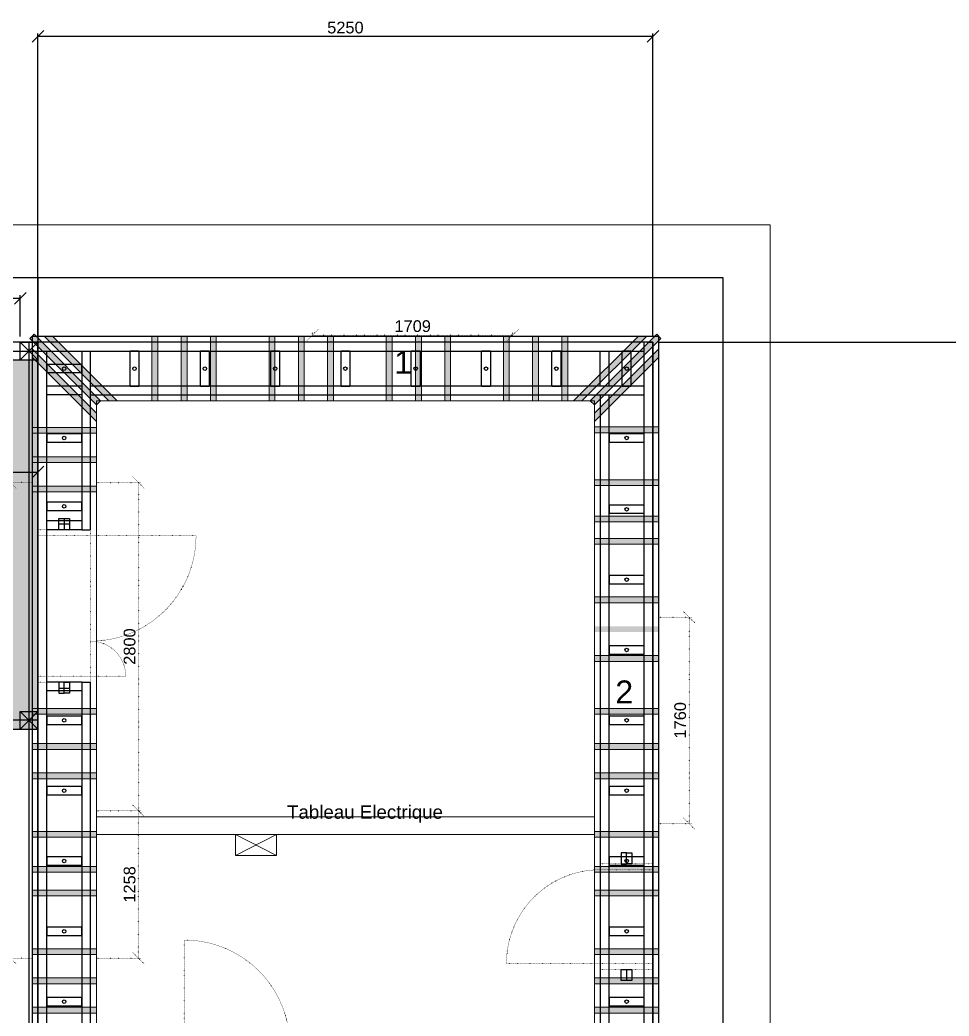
# Model space of a CAD drawing. Header units: millimetres. Extents: x 44442 to 107248, y 19612 to 59719.
# Drawn here: x 50289 to 58220, y 36177 to 44674 of the extents above; entities that cross this region are included whole.
import ezdxf

# ---------------------------------------------------------------- set-up
doc = ezdxf.new("R2010")
doc.units = ezdxf.units.MM
doc.linetypes.add('DOT2', pattern=[3.175, 0, -3.175])
doc.layers.get('Defpoints').update_dxf_attribs({"true_color": 0xffffff})
for name, color, linetype, lineweight, true_color in [('Amenagement_interieur ... MusiqueInner', 7, 'Continuous', 0, 0xffffff), ('Carport', 7, 'Continuous', 25, 0xffffff), ('Carport ... Fosse Meca Auto ... Chape', 7, 'Continuous', 25, 0xa0a0a4), ('Carport ... Fosse Meca Auto ... Cotes Fosse Meca', 7, 'Continuous', 25, 0x000000), ('Cotes', 7, 'Continuous', 25, 0x000000), ('Cotes ... Calepinage_OSB_Lisses', 30, 'DOT2', 25, 0xff7f00), ('Fondations ... Decaissement', 9, 'Continuous', 0, 0x808080), ('Lisse_basse ... Entretoises_broches', 6, 'Continuous', 25, 0xff00ff), ('Lisse_basse ... Madrier', 1, 'Continuous', 25, 0xff0000), ('Menuiseries ... Précadres', 7, 'Continuous', 25, 0x008080), ('Sangles ... Sangles_Definitives', 131, 'Continuous', 0, 0xaaffff), ('Sangles ... Sangles_Temporaires', 5, 'Continuous', 0, 0x0000ff), ('SAS ... vue_en_plan', 7, 'Continuous', 25, 0x000000), ('Toiture_vegetale ... Emprise_au_sol', 3, 'Continuous', 25, 0x00ff00)]:
    doc.layers.add(name, color=color, linetype=linetype, lineweight=lineweight, true_color=true_color)
doc.styles.add('QCADDimTextStyle', font='')
doc.styles.add('textstyle92', font='')
doc.styles.add('textstyle94', font='')
doc.styles.add('textstyle97', font='')
doc.styles.get('QCADDimTextStyle').set_extended_font_data('Arial')
doc.styles.get('textstyle92').set_extended_font_data('Arial')
doc.styles.get('textstyle94').set_extended_font_data('Arial')
doc.styles.get('textstyle97').set_extended_font_data('Liberation Sans')
doc.dimstyles.new('QCADDimStyle', dxfattribs={"dimtxt": 20, "dimasz": 10, "dimexe": 5, "dimexo": 10, "dimgap": 5, "dimtad": 1, "dimtoh": 1, "dimdec": 4, "dimzin": 0, "dimdsep": 46, "dimtxsty": 'QCADDimTextStyle', "dimcen": 0.09, "dimadec": 0, "dimazin": 0, "dimtfac": 1, "dimtdec": 4, "dimtofl": 0, "dimtmove": 0, "dimatfit": 3, "dimfxl": 1, "dimtolj": 1, "dimtzin": 0, "dimarcsym": 0})

# ---------------------------------------------------------------- blocks, each defined once
blk = doc.blocks.new('*D110')
at = {"layer": 'Cotes', "color": 0, "lineweight": -2}
for p, q in [((55742, 41925), (59025, 41925)), ((59050, 41875), (58950, 41975)), ((59000, 35475), (59000, 41925)), ((58950, 35525), (59050, 35425)), ((55742, 35475), (59025, 35475))]:
    blk.add_line(p, q, dxfattribs=at)
at = {"layer": 'Defpoints', "color": 0}
for p in [(55692, 41925), (59000, 41925), (55692, 35475)]:
    blk.add_point(p, dxfattribs=at)
at = {"layer": 'Cotes', "color": 0, "insert": (58925, 38700), "char_height": 100, "attachment_point": 5, "rotation": 90, "style": 'QCADDimTextStyle'}
blk.add_mtext('\\A1;6450', dxfattribs=at)
blk = doc.blocks.new('*D111')
at = {"layer": 'Cotes', "color": 0, "lineweight": -2}
for p, q in [((50492, 44583.7), (50392, 44483.7)), ((50442, 41975), (50442, 44558.7)), ((55692, 44533.7), (50442, 44533.7)), ((55642, 44483.7), (55742, 44583.7)), ((55692, 41975), (55692, 44558.7))]:
    blk.add_line(p, q, dxfattribs=at)
at = {"layer": 'Defpoints', "color": 0}
for p in [(50442, 44533.7), (50442, 41925), (55692, 41925)]:
    blk.add_point(p, dxfattribs=at)
at = {"layer": 'Cotes', "color": 0, "insert": (53067, 44608.7), "char_height": 100, "attachment_point": 5, "style": 'QCADDimTextStyle'}
blk.add_mtext('\\A1;5250', dxfattribs=at)
blk = doc.blocks.new('*D112')
at = {"layer": 'Cotes ... Calepinage_OSB_Lisses', "color": 0, "lineweight": -2}
for p, q in [((50256.8, 40679), (50156.8, 40779)), ((50392, 40729), (50181.8, 40729)), ((50206.8, 40729), (50206.8, 36671)), ((50156.8, 36721), (50256.8, 36621)), ((50392, 36671), (50181.8, 36671))]:
    blk.add_line(p, q, dxfattribs=at)
at = {"layer": 'Defpoints', "color": 0}
for p in [(50442, 40729), (50206.8, 36671), (50442, 36671)]:
    blk.add_point(p, dxfattribs=at)
at = {"layer": 'Cotes ... Calepinage_OSB_Lisses', "color": 0, "insert": (50131.8, 38700), "char_height": 100, "attachment_point": 5, "rotation": 90, "style": 'QCADDimTextStyle'}
blk.add_mtext('\\A1;4058', dxfattribs=at)
blk = doc.blocks.new('*D114')
at = {"layer": 'Cotes ... Calepinage_OSB_Lisses', "color": 0, "lineweight": -2}
for p, q in [((56050, 39530), (55950, 39630)), ((55742, 39580), (56025, 39580)), ((56000, 39580), (56000, 37820)), ((55742, 37820), (56025, 37820)), ((55950, 37870), (56050, 37770))]:
    blk.add_line(p, q, dxfattribs=at)
at = {"layer": 'Defpoints', "color": 0}
for p in [(55692, 39580), (55692, 37820), (56000, 37820)]:
    blk.add_point(p, dxfattribs=at)
at = {"layer": 'Cotes ... Calepinage_OSB_Lisses', "color": 0, "insert": (55925, 38700), "char_height": 100, "attachment_point": 5, "rotation": 90, "style": 'QCADDimTextStyle'}
blk.add_mtext('\\A1;1760', dxfattribs=at)
blk = doc.blocks.new('*D115')
at = {"layer": 'Cotes ... Calepinage_OSB_Lisses', "color": 0, "lineweight": -2}
for p, q in [((52837, 42036.5), (52737, 41936.5)), ((52787, 41975), (52787, 42011.5)), ((54496, 41986.5), (52787, 41986.5)), ((54446, 41936.5), (54546, 42036.5)), ((54496, 41975), (54496, 42011.5))]:
    blk.add_line(p, q, dxfattribs=at)
at = {"layer": 'Defpoints', "color": 0}
for p in [(52787, 41986.5), (52787, 41925), (54496, 41925)]:
    blk.add_point(p, dxfattribs=at)
at = {"layer": 'Cotes ... Calepinage_OSB_Lisses', "color": 0, "insert": (53641.5, 42061.5), "char_height": 100, "attachment_point": 5, "style": 'QCADDimTextStyle'}
blk.add_mtext('\\A1;1709', dxfattribs=at)
blk = doc.blocks.new('entretoise_lisse_basse')
at = {"layer": 'Lisse_basse ... Entretoises_broches'}
for p, q in [((0, 25), (0, 325)), ((75, 325), (0, 325)), ((75, 325), (75, 25)), ((0, 25), (75, 25))]:
    blk.add_line(p, q, dxfattribs=at)
blk.add_circle((37.5, 175), 15, dxfattribs=at)
blk = doc.blocks.new('*D116')
at = {"layer": 'Cotes ... Calepinage_OSB_Lisses', "color": 0, "lineweight": -2}
for p, q in [((50942, 40729), (51325, 40729)), ((51350, 40679), (51250, 40779)), ((51300, 40729), (51300, 37929)), ((50942, 37929), (51325, 37929)), ((51250, 37979), (51350, 37879))]:
    blk.add_line(p, q, dxfattribs=at)
at = {"layer": 'Defpoints', "color": 0}
for p in [(50892, 40729), (50892, 37929), (51300, 37929)]:
    blk.add_point(p, dxfattribs=at)
at = {"layer": 'Cotes ... Calepinage_OSB_Lisses', "color": 0, "insert": (51225, 39329), "char_height": 100, "attachment_point": 5, "rotation": 90, "style": 'QCADDimTextStyle'}
blk.add_mtext('\\A1;2800', dxfattribs=at)
blk = doc.blocks.new('*D117')
at = {"layer": 'Cotes ... Calepinage_OSB_Lisses', "color": 0, "lineweight": -2}
for p, q in [((50942, 37929), (51325, 37929)), ((51350, 37879), (51250, 37979)), ((51300, 36671), (51300, 37929)), ((51250, 36721), (51350, 36621)), ((50942, 36671), (51325, 36671))]:
    blk.add_line(p, q, dxfattribs=at)
at = {"layer": 'Defpoints', "color": 0}
for p in [(50892, 37929), (51300, 37929), (50892, 36671)]:
    blk.add_point(p, dxfattribs=at)
at = {"layer": 'Cotes ... Calepinage_OSB_Lisses', "color": 0, "insert": (51225, 37300), "char_height": 100, "attachment_point": 5, "rotation": 90, "style": 'QCADDimTextStyle'}
blk.add_mtext('\\A1;1258', dxfattribs=at)
blk = doc.blocks.new('Poteau Carport')
at = {"layer": 'Carport'}
for p, q in [((0, 0), (150, 0)), ((0, -150), (0, 0)), ((0, 0), (150, -150)), ((150, 0), (0, -150)), ((150, -150), (150, 0)), ((0, -150), (150, -150))]:
    blk.add_line(p, q, dxfattribs=at)
blk = doc.blocks.new('*D126')
at = {"layer": 'Carport', "color": 0, "lineweight": -2}
for p, q in [((45242, 42350), (45142, 42250)), ((45192, 41975), (45192, 42325)), ((50242, 42250), (50342, 42350)), ((50292, 41975), (50292, 42325)), ((45192, 42300), (50292, 42300))]:
    blk.add_line(p, q, dxfattribs=at)
at = {"layer": 'Defpoints', "color": 0}
for p in [(50292, 42300), (45192, 41925), (50292, 41925)]:
    blk.add_point(p, dxfattribs=at)
at = {"layer": 'Carport', "color": 0, "insert": (47742, 42375), "char_height": 100, "attachment_point": 5, "style": 'QCADDimTextStyle'}
blk.add_mtext('\\A1;5100', dxfattribs=at)
blk = doc.blocks.new('*D127')
at = {"layer": 'Carport ... Fosse Meca Auto ... Cotes Fosse Meca', "color": 0, "lineweight": -2}
for p, q in [((49692, 40867.4), (49592, 40767.4)), ((49642, 40700), (49642, 40842.4)), ((49642, 40817.4), (50442, 40817.4)), ((50392, 40767.4), (50492, 40867.4)), ((50442, 40700), (50442, 40842.4))]:
    blk.add_line(p, q, dxfattribs=at)
at = {"layer": 'Defpoints', "color": 0}
for p in [(50442, 40817.4), (49642, 40650), (50442, 40650)]:
    blk.add_point(p, dxfattribs=at)
at = {"layer": 'Carport ... Fosse Meca Auto ... Cotes Fosse Meca', "color": 0, "insert": (50042, 40892.4), "char_height": 100, "attachment_point": 5, "style": 'QCADDimTextStyle'}
blk.add_mtext('\\A1;800', dxfattribs=at)

msp = doc.modelspace()

# ---------------------------------------------------------------- hatches: boundary and pattern name
at = {"layer": 'Carport ... Fosse Meca Auto ... Chape'}
h = msp.add_hatch(dxfattribs=at)
h.set_pattern_fill('AR-CONC', color=256, scale=0.2, style=0)
h.set_pattern_definition([(50, (0, 0), (36.436934, -3.187817), [3.81, -41.91]), (355, (0, 0), (-7.048565, 38.211329), [3.048, -33.528]), (100.451, (3.036, -0.266), (29.3885, 35.023338), [3.238, -35.618]), (46.1842, (0, 10.16), (54.215808, -8.408466), [5.715, -62.865]), (96.6356, (4.52, 9.46), (47.480847, 49.48511), [4.857, -53.427]), (351.184, (0, 10.16), (47.48092, 49.485024), [4.572, -50.292]), (21, (5.08, 7.62), (30.322976, -20.453104), [3.81, -41.91]), (326, (5.08, 7.62), (12.360406, 36.837593), [3.048, -33.528]), (71.4514, (7.607, 5.916), (42.683298, 16.384572), [3.238, -35.618]), (37.5, (0, 0), (0.6177207, 16.9110078), [0, -33.1216, 0, -34.036, 0, -33.655]), (7.5, (0, 0), (13.3639325, 20.036115), [0, -19.4056, 0, -32.3596, 0, -12.827]), (-32.5, (-11.328, 0), (27.118119, -1.1457488), [0, -12.7, 0, -39.624, 0, -52.578]), (-42.5, (-16.408, 0), (29.625836, 5.085298), [0, -16.51, 0, -26.3144, 0, -37.338])])
h.paths.add_polyline_path([(50441.97884, 41775.04948), (50441.97884, 38625.04948), (44991.97884, 38625.04948), (44991.97884, 41775.04948)], flags=0)
h.paths.add_polyline_path([(46716.7972, 39650.04948), (49641.97884, 39650.04948), (49641.97884, 40650.04948), (46716.7972, 40650.04948)], flags=0)
at = {"layer": 'Sangles ... Sangles_Definitives'}
h = msp.add_hatch(color=256, dxfattribs=at)
h.paths.add_polyline_path([(55635.91282, 41975.04948), (55085.91282, 41425.04948), (55015.20215, 41425.04948), (55565.20215, 41975.04948)], flags=0)
h.paths.add_polyline_path([(55741.97884, 41798.27279), (55191.97884, 41248.27279), (55191.97884, 41318.98346), (55741.97884, 41868.98346)], flags=0)
h.paths.add_polyline_path([(51118.75554, 41425.04948), (51048.04486, 41425.04948), (50498.04486, 41975.04948), (50568.75554, 41975.04948)], flags=0)
h.paths.add_polyline_path([(50941.97884, 41318.98346), (50391.97884, 41868.98346), (50391.97884, 41798.27279), (50941.97884, 41248.27279)], flags=0)
h = msp.add_hatch(color=256, dxfattribs=at)
h.paths.add_polyline_path([(54965.20215, 41975.04948), (54915.20215, 41975.04948), (54915.20215, 41425.04948), (54965.20215, 41425.04948)], flags=0)
h.paths.add_polyline_path([(54465.20215, 41975.04948), (54415.20215, 41975.04948), (54415.20215, 41425.04948), (54465.20215, 41425.04948)], flags=0)
h.paths.add_polyline_path([(53965.20215, 41975.04948), (53915.20215, 41975.04948), (53915.20215, 41425.04948), (53965.20215, 41425.04948)], flags=0)
h.paths.add_polyline_path([(53465.20215, 41975.04948), (53415.20215, 41975.04948), (53415.20215, 41425.04948), (53465.20215, 41425.04948)], flags=0)
h.paths.add_polyline_path([(52965.20215, 41975.04948), (52915.20215, 41975.04948), (52915.20215, 41425.04948), (52965.20215, 41425.04948)], flags=0)
h.paths.add_polyline_path([(52465.20215, 41975.04948), (52415.20215, 41975.04948), (52415.20215, 41425.04948), (52465.20215, 41425.04948)], flags=0)
h.paths.add_polyline_path([(51965.20215, 41975.04948), (51915.20215, 41975.04948), (51915.20215, 41425.04948), (51965.20215, 41425.04948)], flags=0)
h.paths.add_polyline_path([(51465.20215, 41975.04948), (51415.20215, 41975.04948), (51415.20215, 41425.04948), (51465.20215, 41425.04948)], flags=0)
h = msp.add_hatch(color=256, dxfattribs=at)
h.paths.add_polyline_path([(50941.97884, 41198.27279), (50391.97884, 41198.27279), (50391.97884, 41148.27279), (50941.97884, 41148.27279)], flags=0)
h.paths.add_polyline_path([(50941.97884, 40698.27279), (50391.97884, 40698.27279), (50391.97884, 40648.27279), (50941.97884, 40648.27279)], flags=0)
h = msp.add_hatch(color=256, dxfattribs=at)
h.paths.add_polyline_path([(55741.97884, 39201.82618), (55191.97884, 39201.82618), (55191.97884, 39251.82618), (55741.97884, 39251.82618)], flags=0)
h.paths.add_polyline_path([(55741.97884, 39701.82618), (55191.97884, 39701.82618), (55191.97884, 39751.82618), (55741.97884, 39751.82618)], flags=0)
h.paths.add_polyline_path([(55741.97884, 40201.82618), (55191.97884, 40201.82618), (55191.97884, 40251.82618), (55741.97884, 40251.82618)], flags=0)
h.paths.add_polyline_path([(55741.97884, 40701.82618), (55191.97884, 40701.82618), (55191.97884, 40751.82618), (55741.97884, 40751.82618)], flags=0)
h.paths.add_polyline_path([(55191.97884, 41151.82618), (55191.97884, 41201.82618), (55741.97884, 41201.82618), (55741.97884, 41151.82618)], flags=0)
h = msp.add_hatch(color=256, dxfattribs=at)
h.paths.add_polyline_path([(50941.97884, 38201.82618), (50391.97884, 38201.82618), (50391.97884, 38251.82618), (50941.97884, 38251.82618)], flags=0)
h.paths.add_polyline_path([(50941.97884, 38751.82618), (50391.97884, 38751.82618), (50391.97884, 38801.82618), (50941.97884, 38801.82618)], flags=0)
h = msp.add_hatch(color=256, dxfattribs=at)
h.paths.add_polyline_path([(55191.97884, 38201.82618), (55741.97884, 38201.82618), (55741.97884, 38251.82618), (55191.97884, 38251.82618)], flags=0)
h.paths.add_polyline_path([(55191.97884, 38751.82618), (55741.97884, 38751.82618), (55741.97884, 38801.82618), (55191.97884, 38801.82618)], flags=0)
h = msp.add_hatch(color=256, dxfattribs=at)
h.paths.add_polyline_path([(50941.97884, 36201.82618), (50391.97884, 36201.82618), (50391.97884, 36251.82618), (50941.97884, 36251.82618)], flags=0)
h.paths.add_polyline_path([(50941.97884, 36701.82618), (50391.97884, 36701.82618), (50391.97884, 36751.82618), (50941.97884, 36751.82618)], flags=0)
h.paths.add_polyline_path([(50941.97884, 37201.82618), (50391.97884, 37201.82618), (50391.97884, 37251.82618), (50941.97884, 37251.82618)], flags=0)
h.paths.add_polyline_path([(50941.97884, 37701.82618), (50391.97884, 37701.82618), (50391.97884, 37751.82618), (50941.97884, 37751.82618)], flags=0)
h = msp.add_hatch(color=256, dxfattribs=at)
h.paths.add_polyline_path([(55191.97884, 36201.82618), (55741.97884, 36201.82618), (55741.97884, 36251.82618), (55191.97884, 36251.82618)], flags=0)
h.paths.add_polyline_path([(55191.97884, 36701.82618), (55741.97884, 36701.82618), (55741.97884, 36751.82618), (55191.97884, 36751.82618)], flags=0)
h.paths.add_polyline_path([(55191.97884, 37201.82618), (55741.97884, 37201.82618), (55741.97884, 37251.82618), (55191.97884, 37251.82618)], flags=0)
h.paths.add_polyline_path([(55191.97884, 37701.82618), (55741.97884, 37701.82618), (55741.97884, 37751.82618), (55191.97884, 37751.82618)], flags=0)
at = {"layer": 'Sangles ... Sangles_Temporaires'}
h = msp.add_hatch(color=256, dxfattribs=at)
h.paths.add_polyline_path([(55191.97884, 41389.69414), (55156.6235, 41425.04948), (55724.30117, 41992.72715), (55759.65651, 41957.37181)], flags=0)
h.paths.add_polyline_path([(50409.65651, 41992.72715), (50374.30117, 41957.37181), (50941.97884, 41389.69414), (50977.33418, 41425.04948)], flags=0)
for points in [[(51715.20215, 41425.04948), (51665.20215, 41425.04948), (51665.20215, 41975.04948), (51715.20215, 41975.04948)], [(52715.20215, 41425.04948), (52665.20215, 41425.04948), (52665.20215, 41975.04948), (52715.20215, 41975.04948)], [(53715.20215, 41425.04948), (53665.20215, 41425.04948), (53665.20215, 41975.04948), (53715.20215, 41975.04948)], [(54715.20215, 41425.04948), (54665.20215, 41425.04948), (54665.20215, 41975.04948), (54715.20215, 41975.04948)], [(50941.97884, 40948.27279), (50391.97884, 40948.27279), (50391.97884, 40898.27279), (50941.97884, 40898.27279)], [(55741.97884, 39501.82618), (55191.97884, 39501.82618), (55191.97884, 39451.82618), (55741.97884, 39451.82618)]]:
    msp.add_hatch(color=256, dxfattribs=at).paths.add_polyline_path(points, flags=0)
at = {"layer": 'Sangles ... Sangles_Temporaires', "true_color": 0x0000ff}
msp.add_hatch(color=5, dxfattribs=at).paths.add_polyline_path([(55191.97884, 40392.54948), (55191.97884, 40442.54948), (55741.97884, 40442.54948), (55741.97884, 40392.54948)], flags=0)
h = msp.add_hatch(color=5, dxfattribs=at)
h.paths.add_polyline_path([(50941.97884, 38501.82618), (50391.97884, 38501.82618), (50391.97884, 38451.82618), (50941.97884, 38451.82618)], flags=0)
h.paths.add_polyline_path([(50941.97884, 36451.82618), (50391.97884, 36451.82618), (50391.97884, 36501.82618), (50941.97884, 36501.82618)], flags=0)
h.paths.add_polyline_path([(50941.97884, 37451.82618), (50391.97884, 37451.82618), (50391.97884, 37403.60287), (50941.97884, 37403.60287)], flags=0)
h = msp.add_hatch(color=5, dxfattribs=at)
h.paths.add_polyline_path([(55191.97884, 36451.82618), (55741.97884, 36451.82618), (55741.97884, 36501.82618), (55191.97884, 36501.82618)], flags=0)
h.paths.add_polyline_path([(55191.97884, 37451.82618), (55741.97884, 37451.82618), (55741.97884, 37403.60287), (55191.97884, 37403.60287)], flags=0)
h.paths.add_polyline_path([(55191.97884, 38501.82618), (55741.97884, 38501.82618), (55741.97884, 38451.82618), (55191.97884, 38451.82618)], flags=0)

# ---------------------------------------------------------------- linework, layer by layer
at = {"layer": 'Amenagement_interieur ... MusiqueInner', "color": 0}
for p, q in [((50391.97884, 41975.04948), (55741.97884, 41975.04948)), ((50391.97884, 35425.04948), (50391.97884, 41975.04948)), ((55741.97884, 41975.04948), (55741.97884, 35425.04948)), ((50941.97884, 41425.04948), (55191.97884, 41425.04948)), ((50941.97884, 35975.04948), (50941.97884, 41425.04948)), ((55191.97884, 41425.04948), (55191.97884, 35975.04948))]:
    msp.add_line(p, q, dxfattribs=at)
at = {"layer": 'Amenagement_interieur ... MusiqueInner', "color": 4, "linetype": 'DOT2', "true_color": 0x00ffff}
for p, q in [((50891.97884, 40325.04948), (50441.97884, 40325.04948)), ((50441.97884, 40325.04948), (50441.97884, 40275.04948)), ((50641.97884, 40325.04948), (50691.97884, 40325.04948)), ((50891.97884, 40275.04948), (50891.97884, 40325.04948)), ((50441.97884, 40275.04948), (50891.97884, 40275.04948)), ((50441.97884, 39075.04948), (50441.97884, 40275.04948)), ((50891.97884, 40275.04948), (50891.97884, 39075.04948)), ((50891.97884, 40275.04948), (51791.97884, 40275.04948)), ((50891.97884, 39075.04948), (50441.97884, 39075.04948)), ((50441.97884, 39025.04948), (50441.97884, 39075.04948)), ((50891.97884, 39025.04948), (50441.97884, 39025.04948)), ((50891.97884, 39075.04948), (50891.97884, 39025.04948)), ((50891.97884, 39075.04948), (51191.97884, 39075.04948)), ((55691.97884, 37475.04948), (55241.97884, 37475.04948)), ((55241.97884, 37475.04948), (55241.97884, 37425.04948)), ((55691.97884, 37425.04948), (55691.97884, 37475.04948)), ((55691.97884, 37425.04948), (55691.97884, 37475.04948)), ((55241.97884, 36625.04948), (55241.97884, 37425.04948)), ((55241.97884, 37425.04948), (55691.97884, 37425.04948)), ((55691.97884, 37425.04948), (55691.97884, 36625.04948)), ((51691.97884, 35925.04948), (51691.97884, 36825.04948)), ((55241.97884, 36625.04948), (54441.97884, 36625.04948)), ((55691.97884, 36625.04948), (55241.97884, 36625.04948)), ((55241.97884, 36575.04948), (55241.97884, 36625.04948)), ((55691.97884, 36625.04948), (55691.97884, 36575.04948)), ((55691.97884, 36575.04948), (55241.97884, 36575.04948))]:
    msp.add_line(p, q, dxfattribs=at)
at = {"layer": 'Amenagement_interieur ... MusiqueInner', "color": 56, "true_color": 0x808000}
for p, q in [((55191.97884, 37875.04948), (50941.97884, 37875.04948)), ((50941.97884, 37725.04948), (55191.97884, 37725.04948))]:
    msp.add_line(p, q, dxfattribs=at)
at = {"layer": 'Amenagement_interieur ... MusiqueInner'}
for p, q in [((52130.10087, 37725.04948), (52130.10087, 37547.84574)), ((52130.10087, 37725.04948), (52477.46616, 37547.84574)), ((52477.46616, 37725.04948), (52130.10087, 37547.84574)), ((52477.46616, 37547.84574), (52477.46616, 37725.04948)), ((52477.46616, 37725.04948), (52477.46616, 37547.84574)), ((52130.10087, 37547.84574), (52477.46616, 37547.84574))]:
    msp.add_line(p, q, dxfattribs=at)
at = {"layer": 'Amenagement_interieur ... MusiqueInner', "color": 4, "linetype": 'DOT2', "true_color": 0x00ffff}
for centre, radius, start, end in [((50891.97884, 40275.04948), 900, 270, 0), ((50891.97884, 39075.04948), 300, 0, 80.537677792), ((55241.97884, 36625.04948), 800, 90, 180), ((51691.97884, 35925.04948), 900, 0, 90)]:
    msp.add_arc(centre, radius, start, end, dxfattribs=at)
at = {"layer": 'Carport'}
for p, q in [((50441.97884, 41925.04948), (45041.97884, 41925.04948)), ((50366.97884, 34050.04948), (50366.97884, 41925.04948)), ((50441.97884, 34125.04948), (50441.97884, 41925.04948)), ((45041.97884, 41850.04948), (50441.97884, 41850.04948)), ((50441.97884, 38700.04948), (45041.97884, 38700.04948)), ((45041.97884, 38625.04948), (50441.97884, 38625.04948))]:
    msp.add_line(p, q, dxfattribs=at)
at = {"layer": 'Carport ... Fosse Meca Auto ... Chape'}
for p, q in [((44991.97884, 41775.04948), (50441.97884, 41775.04948)), ((50441.97884, 41775.04948), (50441.97884, 38625.04948)), ((44991.97884, 38625.04948), (50441.97884, 38625.04948))]:
    msp.add_line(p, q, dxfattribs=at)
at = {"layer": 'Fondations ... Decaissement'}
for p, q in [((44991.97884, 42925.04948), (56691.97884, 42925.04948)), ((56691.97884, 42925.04948), (56691.97884, 34975.04948))]:
    msp.add_line(p, q, dxfattribs=at)
at = {"layer": 'Fondations ... Decaissement', "color": 16, "true_color": 0x800000}
for p, q in [((50441.97884, 35475.04948), (50441.97884, 41925.04948)), ((50441.97884, 41925.04948), (55691.97884, 41925.04948)), ((55691.97884, 41925.04948), (55691.97884, 35475.04948))]:
    msp.add_line(p, q, dxfattribs=at)
at = {"layer": 'Lisse_basse ... Madrier'}
for p, q in [((55641.97884, 41925.04948), (50441.97884, 41925.04948)), ((50441.97884, 41925.04948), (50441.97884, 41850.04948)), ((55616.97884, 35550.04948), (55616.97884, 41925.04948)), ((55641.97884, 41925.04948), (55691.97884, 41925.04948)), ((55691.97884, 41925.04948), (55691.97884, 35525.04948)), ((50441.97884, 41850.04948), (50441.97884, 35475.04948)), ((50441.97884, 41850.04948), (55616.97884, 41850.04948)), ((50516.97884, 35475.04948), (50516.97884, 41850.04948)), ((50816.97884, 41850.04948), (50816.97884, 40325.04948)), ((50891.97884, 40325.04948), (50891.97884, 41850.04948)), ((55241.97884, 41550.04948), (55241.97884, 41850.04948)), ((55316.97884, 41550.04948), (55316.97884, 41850.04948)), ((50816.97884, 41550.04948), (50516.97884, 41550.04948)), ((50816.97884, 41475.04948), (50516.97884, 41475.04948)), ((55616.97884, 41550.04948), (50891.97884, 41550.04948)), ((50891.97884, 41475.04948), (55616.97884, 41475.04948)), ((55241.97884, 41475.04948), (55241.97884, 35550.04948)), ((55316.97884, 35550.04948), (55316.97884, 41475.04948)), ((50816.97884, 40400.04948), (50516.97884, 40400.04948)), ((50816.97884, 40325.04948), (50516.97884, 40325.04948)), ((50816.97884, 40325.04948), (50891.97884, 40325.04948)), ((50816.97884, 39025.04948), (50516.97884, 39025.04948)), ((50816.97884, 39025.04948), (50891.97884, 39025.04948)), ((50816.97884, 39025.04948), (50816.97884, 35925.04948)), ((50891.97884, 35925.04948), (50891.97884, 39025.04948)), ((50816.97884, 38950.04948), (50516.97884, 38950.04948))]:
    msp.add_line(p, q, dxfattribs=at)
at = {"layer": 'Menuiseries ... Précadres'}
for p, q in [((50621.97884, 40325.04948), (50621.97884, 40420.04948)), ((50621.97884, 40420.04948), (50666.97884, 40420.04948)), ((50621.97884, 40375.04948), (50711.97884, 40375.04948)), ((50666.97884, 40420.04948), (50666.97884, 40325.04948)), ((50666.97884, 40420.04948), (50711.97884, 40420.04948)), ((50711.97884, 40420.04948), (50711.97884, 40325.04948)), ((50666.97884, 40325.04948), (50621.97884, 40325.04948)), ((50711.97884, 40325.04948), (50666.97884, 40325.04948)), ((50621.97884, 39025.04948), (50621.97884, 38930.04948)), ((50666.97884, 39025.04948), (50621.97884, 39025.04948)), ((50666.97884, 38930.04948), (50666.97884, 39025.04948)), ((50666.97884, 39025.04948), (50711.97884, 39025.04948)), ((50711.97884, 39025.04948), (50711.97884, 38930.04948)), ((50621.97884, 38975.04948), (50711.97884, 38975.04948)), ((50621.97884, 38930.04948), (50666.97884, 38930.04948)), ((50711.97884, 38930.04948), (50666.97884, 38930.04948)), ((55421.97884, 37570.04948), (55421.97884, 37475.04948)), ((55466.97884, 37570.04948), (55421.97884, 37570.04948)), ((55466.97884, 37475.04948), (55466.97884, 37570.04948)), ((55466.97884, 37570.04948), (55511.97884, 37570.04948)), ((55511.97884, 37570.04948), (55511.97884, 37475.04948)), ((55421.97884, 37475.04948), (55466.97884, 37475.04948)), ((55511.97884, 37475.04948), (55466.97884, 37475.04948)), ((55421.97884, 36575.04948), (55466.97884, 36575.04948)), ((55421.97884, 36480.04948), (55421.97884, 36575.04948)), ((55466.97884, 36575.04948), (55466.97884, 36480.04948)), ((55466.97884, 36575.04948), (55511.97884, 36575.04948)), ((55511.97884, 36575.04948), (55511.97884, 36480.04948)), ((55466.97884, 36480.04948), (55421.97884, 36480.04948)), ((55511.97884, 36480.04948), (55466.97884, 36480.04948))]:
    msp.add_line(p, q, dxfattribs=at)
at = {"layer": 'Sangles ... Sangles_Definitives'}
for p, q in [((51048.04486, 41425.04948), (50498.04486, 41975.04948)), ((50498.04486, 41975.04948), (50568.75554, 41975.04948)), ((50568.75554, 41975.04948), (51118.75554, 41425.04948)), ((51465.20215, 41975.04948), (51415.20215, 41975.04948)), ((51415.20215, 41975.04948), (51415.20215, 41425.04948)), ((51465.20215, 41425.04948), (51465.20215, 41975.04948)), ((51965.20215, 41975.04948), (51915.20215, 41975.04948)), ((51915.20215, 41975.04948), (51915.20215, 41425.04948)), ((51965.20215, 41425.04948), (51965.20215, 41975.04948)), ((52465.20215, 41975.04948), (52415.20215, 41975.04948)), ((52415.20215, 41975.04948), (52415.20215, 41425.04948)), ((52465.20215, 41425.04948), (52465.20215, 41975.04948)), ((52965.20215, 41975.04948), (52915.20215, 41975.04948)), ((52915.20215, 41975.04948), (52915.20215, 41425.04948)), ((52965.20215, 41425.04948), (52965.20215, 41975.04948)), ((53465.20215, 41975.04948), (53415.20215, 41975.04948)), ((53415.20215, 41975.04948), (53415.20215, 41425.04948)), ((53465.20215, 41425.04948), (53465.20215, 41975.04948)), ((53965.20215, 41975.04948), (53915.20215, 41975.04948)), ((53915.20215, 41975.04948), (53915.20215, 41425.04948)), ((53965.20215, 41425.04948), (53965.20215, 41975.04948)), ((54465.20215, 41975.04948), (54415.20215, 41975.04948)), ((54415.20215, 41975.04948), (54415.20215, 41425.04948)), ((54465.20215, 41425.04948), (54465.20215, 41975.04948)), ((54965.20215, 41975.04948), (54915.20215, 41975.04948)), ((54915.20215, 41975.04948), (54915.20215, 41425.04948)), ((54965.20215, 41425.04948), (54965.20215, 41975.04948)), ((55015.20215, 41425.04948), (55565.20215, 41975.04948)), ((55635.91282, 41975.04948), (55085.91282, 41425.04948)), ((55565.20215, 41975.04948), (55635.91282, 41975.04948)), ((50941.97884, 41318.98346), (50391.97884, 41868.98346)), ((50391.97884, 41868.98346), (50391.97884, 41798.27279)), ((55191.97884, 41318.98346), (55741.97884, 41868.98346)), ((55741.97884, 41868.98346), (55741.97884, 41798.27279)), ((50391.97884, 41798.27279), (50941.97884, 41248.27279)), ((55741.97884, 41798.27279), (55191.97884, 41248.27279)), ((51118.75554, 41425.04948), (51048.04486, 41425.04948)), ((51415.20215, 41425.04948), (51465.20215, 41425.04948)), ((51915.20215, 41425.04948), (51965.20215, 41425.04948)), ((52415.20215, 41425.04948), (52465.20215, 41425.04948)), ((52915.20215, 41425.04948), (52965.20215, 41425.04948)), ((53415.20215, 41425.04948), (53465.20215, 41425.04948)), ((53915.20215, 41425.04948), (53965.20215, 41425.04948)), ((54415.20215, 41425.04948), (54465.20215, 41425.04948)), ((54915.20215, 41425.04948), (54965.20215, 41425.04948)), ((55085.91282, 41425.04948), (55015.20215, 41425.04948)), ((50941.97884, 41248.27279), (50941.97884, 41318.98346)), ((55191.97884, 41248.27279), (55191.97884, 41318.98346)), ((50941.97884, 41198.27279), (50391.97884, 41198.27279)), ((50391.97884, 41198.27279), (50391.97884, 41148.27279)), ((50391.97884, 41148.27279), (50941.97884, 41148.27279)), ((50941.97884, 41148.27279), (50941.97884, 41198.27279)), ((55191.97884, 40701.82618), (55191.97884, 40751.82618)), ((55191.97884, 40751.82618), (55741.97884, 40751.82618)), ((55741.97884, 40751.82618), (55741.97884, 40701.82618)), ((50941.97884, 40698.27279), (50391.97884, 40698.27279)), ((50391.97884, 40698.27279), (50391.97884, 40648.27279)), ((50391.97884, 40648.27279), (50941.97884, 40648.27279)), ((50941.97884, 40648.27279), (50941.97884, 40698.27279)), ((55741.97884, 40701.82618), (55191.97884, 40701.82618)), ((55191.97884, 40201.82618), (55191.97884, 40251.82618)), ((55191.97884, 40251.82618), (55741.97884, 40251.82618)), ((55741.97884, 40201.82618), (55191.97884, 40201.82618)), ((55741.97884, 40251.82618), (55741.97884, 40201.82618)), ((55191.97884, 39701.82618), (55191.97884, 39751.82618)), ((55191.97884, 39751.82618), (55741.97884, 39751.82618)), ((55741.97884, 39701.82618), (55191.97884, 39701.82618)), ((55741.97884, 39751.82618), (55741.97884, 39701.82618)), ((55191.97884, 39201.82618), (55191.97884, 39251.82618)), ((55191.97884, 39251.82618), (55741.97884, 39251.82618)), ((55741.97884, 39201.82618), (55191.97884, 39201.82618)), ((55741.97884, 39251.82618), (55741.97884, 39201.82618)), ((55741.97884, 38801.82618), (55191.97884, 38801.82618)), ((55191.97884, 38751.82618), (55191.97884, 38801.82618)), ((55191.97884, 38751.82618), (55741.97884, 38751.82618)), ((55741.97884, 38751.82618), (55741.97884, 38801.82618)), ((50391.97884, 38201.82618), (50391.97884, 38251.82618)), ((50391.97884, 38251.82618), (50941.97884, 38251.82618)), ((50941.97884, 38251.82618), (50941.97884, 38201.82618)), ((55741.97884, 38251.82618), (55191.97884, 38251.82618)), ((55191.97884, 38251.82618), (55191.97884, 38201.82618)), ((55741.97884, 38201.82618), (55741.97884, 38251.82618)), ((50941.97884, 38201.82618), (50391.97884, 38201.82618)), ((55191.97884, 38201.82618), (55741.97884, 38201.82618)), ((50391.97884, 37701.82618), (50391.97884, 37751.82618)), ((50391.97884, 37751.82618), (50941.97884, 37751.82618)), ((50941.97884, 37751.82618), (50941.97884, 37701.82618)), ((55741.97884, 37751.82618), (55191.97884, 37751.82618)), ((55191.97884, 37751.82618), (55191.97884, 37701.82618)), ((55741.97884, 37701.82618), (55741.97884, 37751.82618)), ((50941.97884, 37701.82618), (50391.97884, 37701.82618)), ((55191.97884, 37701.82618), (55741.97884, 37701.82618)), ((50391.97884, 37201.82618), (50391.97884, 37251.82618)), ((50391.97884, 37251.82618), (50941.97884, 37251.82618)), ((50941.97884, 37251.82618), (50941.97884, 37201.82618)), ((55741.97884, 37251.82618), (55191.97884, 37251.82618)), ((55191.97884, 37251.82618), (55191.97884, 37201.82618)), ((55741.97884, 37201.82618), (55741.97884, 37251.82618)), ((50941.97884, 37201.82618), (50391.97884, 37201.82618)), ((55191.97884, 37201.82618), (55741.97884, 37201.82618)), ((50391.97884, 36701.82618), (50391.97884, 36751.82618)), ((50391.97884, 36751.82618), (50941.97884, 36751.82618)), ((50941.97884, 36751.82618), (50941.97884, 36701.82618)), ((55741.97884, 36751.82618), (55191.97884, 36751.82618)), ((55191.97884, 36751.82618), (55191.97884, 36701.82618)), ((55741.97884, 36701.82618), (55741.97884, 36751.82618)), ((50941.97884, 36701.82618), (50391.97884, 36701.82618)), ((55191.97884, 36701.82618), (55741.97884, 36701.82618)), ((50391.97884, 36201.82618), (50391.97884, 36251.82618)), ((50391.97884, 36251.82618), (50941.97884, 36251.82618)), ((50941.97884, 36201.82618), (50391.97884, 36201.82618)), ((50941.97884, 36251.82618), (50941.97884, 36201.82618)), ((55741.97884, 36251.82618), (55191.97884, 36251.82618)), ((55191.97884, 36251.82618), (55191.97884, 36201.82618)), ((55191.97884, 36201.82618), (55741.97884, 36201.82618)), ((55741.97884, 36201.82618), (55741.97884, 36251.82618))]:
    msp.add_line(p, q, dxfattribs=at)
at = {"layer": 'Sangles ... Sangles_Definitives', "color": 1, "true_color": 0xff0000}
for p, q in [((55191.97884, 41201.84948), (55741.97884, 41201.84948)), ((55191.97884, 41151.84948), (55191.97884, 41201.84948)), ((55741.97884, 41151.84948), (55191.97884, 41151.84948)), ((55741.97884, 41201.84948), (55741.97884, 41151.84948)), ((50391.97884, 38801.84948), (50941.97884, 38801.84948)), ((50391.97884, 38751.84948), (50391.97884, 38801.84948)), ((50941.97884, 38751.84948), (50391.97884, 38751.84948)), ((50941.97884, 38751.84948), (50941.97884, 38801.84948))]:
    msp.add_line(p, q, dxfattribs=at)
at = {"layer": 'Sangles ... Sangles_Temporaires'}
for p, q in [((50409.65651, 41992.72715), (50374.30117, 41957.37181)), ((50977.33418, 41425.04948), (50409.65651, 41992.72715)), ((55156.6235, 41425.04948), (55724.30117, 41992.72715)), ((55724.30117, 41992.72715), (55759.65651, 41957.37181)), ((50374.30117, 41957.37181), (50941.97884, 41389.69414)), ((51665.20215, 41425.04948), (51665.20215, 41975.04948)), ((51665.20215, 41975.04948), (51715.20215, 41975.04948)), ((51715.20215, 41975.04948), (51715.20215, 41425.04948)), ((52665.20215, 41425.04948), (52665.20215, 41975.04948)), ((52665.20215, 41975.04948), (52715.20215, 41975.04948)), ((52715.20215, 41975.04948), (52715.20215, 41425.04948)), ((53665.20215, 41425.04948), (53665.20215, 41975.04948)), ((53665.20215, 41975.04948), (53715.20215, 41975.04948)), ((53715.20215, 41975.04948), (53715.20215, 41425.04948)), ((54665.20215, 41425.04948), (54665.20215, 41975.04948)), ((54665.20215, 41975.04948), (54715.20215, 41975.04948)), ((54715.20215, 41975.04948), (54715.20215, 41425.04948)), ((55759.65651, 41957.37181), (55191.97884, 41389.69414)), ((50941.97884, 41389.69414), (50977.33418, 41425.04948)), ((51715.20215, 41425.04948), (51665.20215, 41425.04948)), ((52715.20215, 41425.04948), (52665.20215, 41425.04948)), ((53715.20215, 41425.04948), (53665.20215, 41425.04948)), ((54715.20215, 41425.04948), (54665.20215, 41425.04948)), ((55191.97884, 41389.69414), (55156.6235, 41425.04948)), ((50941.97884, 40948.27279), (50391.97884, 40948.27279)), ((50391.97884, 40948.27279), (50391.97884, 40898.27279)), ((50391.97884, 40898.27279), (50941.97884, 40898.27279)), ((50941.97884, 40898.27279), (50941.97884, 40948.27279)), ((50941.97884, 38501.82618), (50391.97884, 38501.82618)), ((50391.97884, 38501.82618), (50391.97884, 38451.82618)), ((50941.97884, 38451.82618), (50941.97884, 38501.82618)), ((50391.97884, 38451.82618), (50941.97884, 38451.82618)), ((50941.97884, 37451.82618), (50391.97884, 37451.82618)), ((50391.97884, 37451.82618), (50391.97884, 37403.60287)), ((50391.97884, 37403.60287), (50941.97884, 37403.60287)), ((50941.97884, 37403.60287), (50941.97884, 37451.82618)), ((55191.97884, 37451.82618), (55741.97884, 37451.82618)), ((55191.97884, 37403.60287), (55191.97884, 37451.82618)), ((55741.97884, 37403.60287), (55191.97884, 37403.60287)), ((55741.97884, 37451.82618), (55741.97884, 37403.60287)), ((50391.97884, 36451.82618), (50391.97884, 36501.82618)), ((50391.97884, 36501.82618), (50941.97884, 36501.82618)), ((50941.97884, 36501.82618), (50941.97884, 36451.82618)), ((55741.97884, 36501.82618), (55191.97884, 36501.82618)), ((55191.97884, 36501.82618), (55191.97884, 36451.82618)), ((55741.97884, 36451.82618), (55741.97884, 36501.82618)), ((50941.97884, 36451.82618), (50391.97884, 36451.82618)), ((55191.97884, 36451.82618), (55741.97884, 36451.82618))]:
    msp.add_line(p, q, dxfattribs=at)
at = {"layer": 'Sangles ... Sangles_Temporaires', "color": 5, "true_color": 0x0000ff}
for p, q in [((55191.97884, 40392.54948), (55191.97884, 40442.54948)), ((55191.97884, 40442.54948), (55741.97884, 40442.54948)), ((55741.97884, 40392.54948), (55191.97884, 40392.54948)), ((55741.97884, 40442.54948), (55741.97884, 40392.54948)), ((55191.97884, 38501.82618), (55741.97884, 38501.82618)), ((55191.97884, 38451.82618), (55191.97884, 38501.82618)), ((55741.97884, 38501.82618), (55741.97884, 38451.82618)), ((55741.97884, 38451.82618), (55191.97884, 38451.82618))]:
    msp.add_line(p, q, dxfattribs=at)
at = {"layer": 'SAS ... vue_en_plan'}
for points in [[(50391.97884, 35425.04948), (55741.97884, 35425.04948), (55741.97884, 41975.04948), (50391.97884, 41975.04948), (50391.97884, 35425.04948)], [(50441.97884, 35475.04948), (55691.97884, 35475.04948), (55691.97884, 41925.04948), (50441.97884, 41925.04948), (50441.97884, 35475.04948)]]:
    msp.add_lwpolyline(points, dxfattribs=at)
at = {"layer": 'Toiture_vegetale ... Emprise_au_sol'}
for p, q in [((56291.97884, 42475.04948), (44441.97884, 42475.04948)), ((50441.97884, 42475.04948), (50441.97884, 41925.04948)), ((56291.97884, 34575.04948), (56291.97884, 42475.04948))]:
    msp.add_line(p, q, dxfattribs=at)

# ---------------------------------------------------------------- block references
at = {"layer": 'Carport'}
for p in [(50291.97884, 41925.04948), (50291.97884, 38775.04948)]:
    msp.add_blockref('Poteau Carport', p, dxfattribs=at)
at = {"layer": 'Lisse_basse ... Entretoises_broches'}
for p in [(51229.47884, 41525.04948), (51829.47884, 41525.04948), (52429.47884, 41525.04948), (53029.47884, 41525.04948), (53629.47884, 41525.04948), (54229.47884, 41525.04948), (54829.47884, 41525.04948), (55429.47884, 41525.04948)]:
    msp.add_blockref('entretoise_lisse_basse', p, dxfattribs=at)
at = {"layer": 'Lisse_basse ... Entretoises_broches', "rotation": 90.00000000000668}
for p in [(50841.97884, 41662.54948), (50841.97884, 41070.52821), (55641.97884, 41070.52821), (50841.97884, 40487.54948), (55641.97884, 40462.54948), (55641.97884, 39862.54948), (55641.97884, 39262.54948), (50841.97884, 38662.54948), (55641.97884, 38662.54948), (50841.97884, 38062.54948), (55641.97884, 38062.54948), (50841.97884, 37462.54948), (55641.97884, 37462.54948), (50841.97884, 36862.54948), (55641.97884, 36862.54948), (50841.97884, 36262.54948), (55641.97884, 36262.54948)]:
    msp.add_blockref('entretoise_lisse_basse', p, dxfattribs=at)

# ---------------------------------------------------------------- texts
at = {"layer": 'Amenagement_interieur ... MusiqueInner', "insert": (53900, 37900), "char_height": 800, "attachment_point": 6, "style": 'textstyle97'}
msp.add_mtext('\\H114.286;Tableau Electrique', dxfattribs=at)
at = {"layer": 'Cotes ... Calepinage_OSB_Lisses', "char_height": 305.171, "attachment_point": 6}
for s, insert, style in [('\\H196.181;1', (53636.12762, 41754.09358), 'textstyle92'), ('\\H196.181;2', (55523.39059, 38941.55569), 'textstyle94')]:
    msp.add_mtext(s, dxfattribs=dict(at, insert=insert, style=style))

# ---------------------------------------------------------------- dimensions: what is measured, and where the dimension line sits
at = {"layer": 'Carport'}
dim = msp.add_linear_dim(base=(50291.97884, 42300), p1=(45191.97884, 41925.04948), p2=(50291.97884, 41925.04948), dimstyle='QCADDimStyle', override={"dimscale": 5, "dimtxt": 20, "dimasz": 10, "dimexe": 5, "dimexo": 10, "dimgap": 5, "dimtih": 0, "dimdec": 0, "dimtsz": 10, "dimclrd": 0, "dimclre": 0, "dimclrt": 0, "dimadec": 1, "dimtmove": 2}, dxfattribs=at)
dim.commit()
dim.dimension.update_dxf_attribs({"geometry": '*D126', "text_midpoint": (47741.97884, 42375)})
at = {"layer": 'Carport ... Fosse Meca Auto ... Cotes Fosse Meca'}
dim = msp.add_linear_dim(base=(50441.97884, 40817.36651), p1=(49641.97884, 40650.04948), p2=(50441.97884, 40650.04948), dimstyle='QCADDimStyle', override={"dimscale": 5, "dimtxt": 20, "dimasz": 10, "dimexe": 5, "dimexo": 10, "dimgap": 5, "dimtih": 0, "dimdec": 0, "dimtsz": 10, "dimclrd": 0, "dimclre": 0, "dimclrt": 0, "dimadec": 1, "dimtmove": 2}, dxfattribs=at)
dim.commit()
dim.dimension.update_dxf_attribs({"geometry": '*D127', "text_midpoint": (50041.97884, 40892.36651)})
at = {"layer": 'Cotes'}
dim = msp.add_linear_dim(base=(50441.97884, 44533.70566), p1=(55691.97884, 41925.04948), p2=(50441.97884, 41925.04948), dimstyle='QCADDimStyle', override={"dimscale": 5, "dimtxt": 20, "dimasz": 10, "dimexe": 5, "dimexo": 10, "dimgap": 5, "dimtih": 0, "dimdec": 0, "dimtsz": 10, "dimclrd": 0, "dimclre": 0, "dimclrt": 0, "dimadec": 1, "dimtmove": 2}, dxfattribs=at)
dim.commit()
dim.dimension.update_dxf_attribs({"geometry": '*D111', "text_midpoint": (53066.97884, 44608.70566)})
dim = msp.add_linear_dim(base=(59000, 41925.04948), p1=(55691.97884, 35475.04948), p2=(55691.97884, 41925.04948), angle=90, dimstyle='QCADDimStyle', override={"dimscale": 5, "dimtxt": 20, "dimasz": 10, "dimexe": 5, "dimexo": 10, "dimgap": 5, "dimtih": 0, "dimdec": 0, "dimtsz": 10, "dimclrd": 0, "dimclre": 0, "dimclrt": 0, "dimadec": 1, "dimtmove": 2}, dxfattribs=at)
dim.commit()
dim.dimension.update_dxf_attribs({"geometry": '*D110', "text_midpoint": (58925, 38700.04948)})
at = {"layer": 'Cotes ... Calepinage_OSB_Lisses'}
dim = msp.add_linear_dim(base=(52786.97884, 41986.47226), p1=(54495.97884, 41925.04948), p2=(52786.97884, 41925.04948), dimstyle='QCADDimStyle', override={"dimscale": 5, "dimtxt": 20, "dimasz": 10, "dimexe": 5, "dimexo": 10, "dimgap": 5, "dimtih": 0, "dimdec": 0, "dimtsz": 10, "dimclrd": 0, "dimclre": 0, "dimclrt": 0, "dimadec": 1, "dimtmove": 2}, dxfattribs=at)
dim.commit()
dim.dimension.update_dxf_attribs({"geometry": '*D115', "text_midpoint": (53641.47884, 42061.47226)})
for base, p1, p2, picture, middle in [((50206.82402, 36671.04948), (50441.97884, 40729.04948), (50441.97884, 36671.04948), '*D112', (50131.82402, 38700.04948)), ((51300, 37929.04948), (50891.97884, 40729.04948), (50891.97884, 37929.04948), '*D116', (51225, 39329.04948)), ((56000, 37820.04948), (55691.97884, 39580.04948), (55691.97884, 37820.04948), '*D114', (55925, 38700.04948)), ((51300, 37929.04948), (50891.97884, 36671.04948), (50891.97884, 37929.04948), '*D117', (51225, 37300.04948))]:
    dim = msp.add_linear_dim(base=base, p1=p1, p2=p2, angle=90, dimstyle='QCADDimStyle', override={"dimscale": 5, "dimtxt": 20, "dimasz": 10, "dimexe": 5, "dimexo": 10, "dimgap": 5, "dimtih": 0, "dimdec": 0, "dimtsz": 10, "dimclrd": 0, "dimclre": 0, "dimclrt": 0, "dimadec": 1, "dimtmove": 2}, dxfattribs=at)
    dim.commit()
    dim.dimension.update_dxf_attribs({"geometry": picture, "text_midpoint": middle})

doc.saveas('drawing.dxf')
